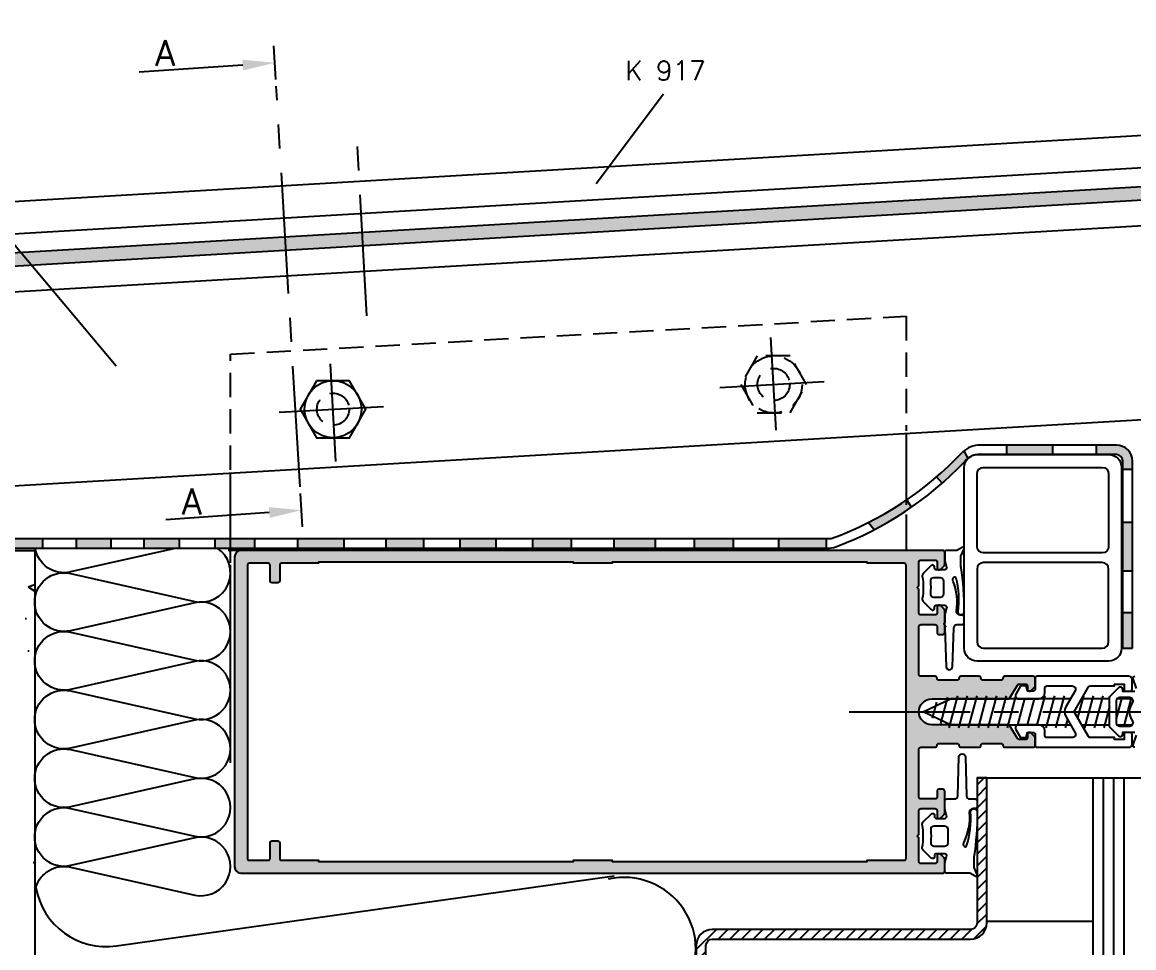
# Model space of a CAD drawing. Extents: x 0 to 4131, y -1600 to 527.
# Drawn here: x 71 to 157, y -1534.1 to -1462.4 of the extents above; entities that cross this region are included whole.
import ezdxf

# ---------------------------------------------------------------- set-up
doc = ezdxf.new("R2010")
doc.units = 0
doc.header["$LTSCALE"] = 7.5
doc.header["$MEASUREMENT"] = 0
doc.linetypes.add('CENTER', pattern=[2, 1.25, -0.25, 0.25, -0.25])
doc.linetypes.add('HIDDEN', pattern=[0.375, 0.25, -0.125])
for name, color, linetype in [('ASSI', 1, 'CENTER'), ('FILL', 8, 'CONTINUOUS'), ('FINE', 7, 'CONTINUOUS'), ('GOMMA', 3, 'CONTINUOUS'), ('GROSSA', 4, 'CONTINUOUS'), ('MURO', 5, 'CONTINUOUS'), ('NASCOSTA', 7, 'HIDDEN'), ('QUOTE', 254, 'CONTINUOUS'), ('TESTO', 2, 'CONTINUOUS'), ('TRATTEGGI', 140, 'CONTINUOUS'), ('VETRO', 6, 'CONTINUOUS')]:
    doc.layers.add(name, color=color, linetype=linetype)
doc.styles.get("Standard").update_dxf_attribs({"font": 'romans.shx'})

msp = doc.modelspace()

# ---------------------------------------------------------------- hatches: boundary and pattern name
at = {"layer": 'FILL'}
h = msp.add_hatch(color=256, dxfattribs=at)
edge = h.paths.add_edge_path()
edge.add_line((11.0138092180851, -1523.585109681155), (11.01380921808532, -1486.725675391361))
edge.add_arc((13.11380921808527, -1486.725675391361), 2.099999999999952, 93.21722638871228, 180.0000000000031, ccw=False)
edge.add_line((12.99595366725526, -1484.628985125933), (182.3596957728212, -1474.689077382771))
edge.add_arc((182.4999999999998, -1477.185137222566), 2.500000000000048, 1.3073986337985843e-12, 93.2172263887112, ccw=False)
edge.add_line((184.9999999999998, -1477.185137222566), (184.9999999999998, -1513.848113185921))
edge.add_arc((184.4999999999999, -1513.848113185921), 0.4999999999999716, -138.61963346287132, 3.183231456205249e-12, ccw=False)
edge.add_line((184.1248311818109, -1514.178640579428), (179.7762487478217, -1509.24273340621))
edge.add_line((179.7762487478217, -1509.24273340621), (179.0259111114436, -1509.903788193224))
edge.add_line((179.0259111114436, -1509.903788193224), (183.3744935454329, -1514.839695366442))
edge.add_arc((184.4999999999999, -1513.848113185921), 1.499999999999939, 221.3803665371274, 360.0000000000006)
edge.add_line((185.9999999999998, -1513.848113185921), (185.9999999999998, -1477.185137222566))
edge.add_arc((182.4999999999998, -1477.185137222566), 3.500000000000028, 6.979045701039888e-13, 93.21722638871061)
edge.add_line((182.3035740819499, -1473.690653446853), (12.93983197638391, -1483.630561190016))
edge.add_arc((13.11380921808518, -1486.725675391361), 3.100000000000088, 93.21722638870884, 179.9999999999979)
edge.add_line((10.0138092180851, -1486.725675391361), (10.0138092180851, -1523.585109681155))
edge.add_arc((11.51380921808502, -1523.585109681155), 1.499999999999929, 179.9999999999995, 318.6196334628723)
edge.add_line((12.639315672652, -1524.576691861677), (16.98789810664135, -1519.640784688459))
edge.add_line((16.98789810664135, -1519.640784688459), (16.23756047026318, -1518.979729901444))
edge.add_line((16.23756047026318, -1518.979729901444), (11.88897803627429, -1523.915637074663))
edge.add_arc((11.51380921808519, -1523.585109681155), 0.5000000000000947, 180.0000000000016, 318.6196334628755, ccw=False)
h = msp.add_hatch(color=256, dxfattribs=at)
h.paths.add_polyline_path([(139.8342576282878, -1499.929229236404), (139.4532269480928, -1499.371553435435, -0.0328328002376862), (136.4814187292104, -1501.12779779337), (136.9338556391537, -1501.679360744527, 0.03170493932400462)])
h.paths.add_polyline_path([(141.7733663959946, -1497.589338356501), (142.1994180132526, -1498.084379146662, 0.02274196363256396), (143.954769886138, -1496.402485723584, -0.04737054692365587), (144.1489621301784, -1496.200554397717, -0.0171773816501152), (144.195835976046, -1496.150344270523), (143.9078552897396, -1495.559315711269, 0.02174351867624377), (143.7762479015494, -1495.672932891229, -0.02635562884307896)])
h.paths.add_polyline_path([(150.7784918757448, -1495.85745105171), (150.7784918757448, -1495.128588414444), (147.2208944876705, -1495.128588414444), (147.2208944876705, -1495.85745105171)])
h.paths.add_polyline_path([(155.6882048544633, -1495.85745105171, -0.4142135623730951), (156.1882048544633, -1496.35745105171), (156.1882048544632, -1497.003952076859), (156.9382048544633, -1497.003952076859), (156.9382048544633, -1496.378588414444, 0.4142135623730957), (155.6882048544633, -1495.128588414444), (154.1619415230639, -1495.128588414444), (154.161941523064, -1495.85745105171)])
h.paths.add_polyline_path([(156.9382048544633, -1501.108355344921), (156.1882048544633, -1501.108355344921), (156.1882048544633, -1504.858779779529), (156.9382048544633, -1504.858779779529)])
h.paths.add_polyline_path([(156.9382048544633, -1508.104287190118), (156.1882048544633, -1508.104287190118), (156.1882048544633, -1510.85745105171), (156.9382048544633, -1510.85745105171)])
h = msp.add_hatch(color=256, dxfattribs=at)
h.paths.add_polyline_path([(88.97618331523478, -1503.119346193522), (88.97618331523478, -1502.372236948664), (87.09061500364675, -1502.372236948664), (87.09061500364675, -1503.119646353079)])
h.paths.add_polyline_path([(85.90282632859356, -1502.372236948664), (85.90282632859356, -1503.119835434599), (87.09061500364675, -1503.119646353079), (87.09061500364675, -1502.372236948664)])
h.paths.add_polyline_path([(83.14739344874323, -1503.120274066021), (83.14739344874323, -1502.372236948664), (80.39944034500996, -1502.372236948664), (80.39944034500996, -1503.120711506754)])
h.paths.add_polyline_path([(77.85984254012527, -1503.121115779856), (77.85984254012527, -1502.372236948664), (75.15394895694311, -1502.372236948664), (75.15394895694311, -1503.121546525225)])
h.paths.add_polyline_path([(72.54833441935278, -1503.121961307389), (72.54833441935278, -1502.372236948664), (69.94274170356135, -1502.372236948664), (69.94274170356135, -1503.122376086078)])
h.paths.add_polyline_path([(67.13142121583746, -1503.122823614129), (67.13142121583746, -1502.372236948664), (64.55594299210958, -1502.372236948664), (64.55594299210958, -1503.123233598958)])
h.paths.add_polyline_path([(61.98461258920388, -1503.123642923503), (61.98461258920388, -1502.372236948664), (59.55044168886109, -1502.372236948664), (59.55044168886109, -1503.124030413924)])
h.paths.add_polyline_path([(54.51062897345667, -1502.372236948664), (54.51062897345667, -1503.12483269085), (57.08197028726197, -1503.124423364567), (57.08197028726197, -1502.372236948664)])
h.paths.add_polyline_path([(52.04217393831811, -1503.125225638888), (52.04217393831811, -1502.372236948664), (49.43655394527774, -1502.372236948664), (49.43655394527774, -1503.12564042192)])
h.paths.add_polyline_path([(44.17325624995498, -1502.372236948664), (44.17325624995498, -1503.126478274938), (46.79666618379115, -1503.126060659964), (46.79666618379115, -1502.372236948664)])
h.paths.add_polyline_path([(38.58818784572519, -1502.372236948664), (38.58818784572525, -1503.127367349943), (41.34413282448798, -1503.126928637), (41.34413282448798, -1502.372236948664)])
h.paths.add_polyline_path([(35.78345685544729, -1503.127813829025), (35.78345685544729, -1502.372236948664), (32.94779333534927, -1502.372236948664), (32.94779333534927, -1503.128265232191)])
h.paths.add_polyline_path([(30.17516526164274, -1502.372236948664), (27.33922184634167, -1502.372236948664), (27.33922184634167, -1503.1291580486), (30.17516526164274, -1503.128706600879)])
h = msp.add_hatch(color=256, dxfattribs=at)
h.paths.add_polyline_path([(133.2494213824445, -1503.112298432157), (133.2494213824445, -1502.372236948664), (129.5496395825789, -1502.372236948664), (129.5496395825789, -1503.112887392449)])
h.paths.add_polyline_path([(123.0268680864183, -1502.372236948664), (123.0268680864183, -1503.113925738388), (126.051836655595, -1503.11344420016), (126.051836655595, -1502.372236948664)])
h.paths.add_polyline_path([(120.0018784427039, -1503.114407279971), (120.0018784427039, -1502.372236948664), (116.8139943805669, -1502.372236948664), (116.8139943805669, -1503.114914752365)])
h.paths.add_polyline_path([(113.48651810536, -1503.115444446143), (113.48651810536, -1502.372236948664), (110.5039610291104, -1502.372236948664), (110.5039610291103, -1503.115919232977)])
h.paths.add_polyline_path([(107.6708240062829, -1503.116370233955), (107.6708240062829, -1502.372236948664), (104.8641473711596, -1502.372236948664), (104.8641473711596, -1503.116817022761)])
h.paths.add_polyline_path([(99.14492077455324, -1502.372236948664), (99.14492077455319, -1503.117727454118), (102.0574960157273, -1503.117263807542), (102.0574960157273, -1502.372236948664)])
h.paths.add_polyline_path([(92.31359089630467, -1502.372236948664), (92.31359089630467, -1503.118814918801), (95.88812805893258, -1503.118245895933), (95.88812805893258, -1502.372236948664)])
h = msp.add_hatch(dxfattribs=at)
h.set_pattern_fill('AR-CONC', color=256, scale=0.1, style=0)
h.set_pattern_definition([(49.99999999999999, (1.478031171768686, -1600), (18.2184668996004, -1.593908553890309), [1.905, -20.955]), (355, (1.478031171768686, -1600), (-3.524282597566699, 19.105664288218), [1.524, -16.764]), (100.451, (2.996231171768664, -1600.132825), (14.69425016659592, 17.51166878202919), [1.619, -17.809]), (46.18420000000001, (1.478031171768686, -1594.92), (27.10790408921299, -4.204232793272715), [2.8575, -31.4325]), (96.63559999999998, (3.737021171768669, -1595.27035), (23.74042344662372, 24.74255558900492), [2.428499999999999, -26.71349999999999]), (351.1840000000001, (1.478031171768686, -1594.92), (23.74046058139339, 24.74251178605977), [2.286, -25.146]), (21, (4.018031171768706, -1596.19), (15.16148798353833, -10.22655185167625), [1.905, -20.955]), (326.0000000000001, (4.018031171768706, -1596.19), (6.180202834764708, 18.41879661223193), [1.524, -16.764]), (71.4514, (5.281481171768683, -1597.04221), (21.34164907701245, 8.192285771605745), [1.619, -17.809]), (37.50000000000001, (1.478031171768686, -1600), (0.3088603250591817, 8.455503887315311), [0, -16.5608, 0, -17.018, 0, -16.8275]), (7.499999999999999, (1.478031171768686, -1600), (6.681966251030575, 10.01805748181195), [0, -9.7028, 0, -16.1798, 0, -6.413500000000001]), (327.5, (-4.186168828231309, -1600), (13.55905951668714, -0.5728743992673458), [0, -6.350000000000001, 0, -19.812, 0, -26.289]), (317.5, (-6.726168828231329, -1600), (14.81291813860181, 2.542649103333302), [0, -8.255, 0, -13.1572, 0, -18.669])])
edge = h.paths.add_edge_path()
edge.add_line((71.92844551228683, -1503.284988090124), (22.42844551228683, -1503.284988090124))
edge.add_arc((22.42844551228682, -1503.784988090125), 0.5000000000000007, 90, 180)
edge.add_line((21.92844551228682, -1503.784988090125), (21.92844551228682, -1505.293823412931))
edge.add_spline(control_points=[(21.92844551228682, -1505.29382341293), (21.93344832876669, -1505.409851103538), (21.9309022440027, -1505.528740809869), (21.92844551228682, -1505.647596639769)], knot_values=[2.406528384557368, 2.406528384557368, 2.406528384557368, 2.406528384557403, 2.760301611395931, 2.760301611395931, 2.760301611395931, 2.760301611396001], degree=3, periodic=0)
edge.add_line((21.93322612039548, -1505.59430827582), (21.92941190224721, -1505.59430827582))
edge.add_spline(control_points=[(21.88929582765757, -1508.134368956255), (21.89847599427673, -1507.306911981241), (21.91127952254333, -1506.478081280744), (21.92844551228682, -1505.647596639769)], knot_values=[2.760301611395931, 2.760301611395931, 2.760301611395931, 2.760301611395931, 5.232231103828956, 5.232231103829026, 5.232231103829026, 5.232231103829026], degree=3, periodic=0)
edge.add_line((21.92844551228682, -1505.647596639769), (21.92844551228682, -1582.620549442655))
edge.add_line((21.92844551228682, -1582.620549442655), (73.10663423872546, -1582.620549442655))
edge.add_arc((74.20277093599071, -1584.613296409486), 2.274325423703999, 89.9999999999975, 118.81357209898101, ccw=False)
edge.add_arc((74.20277093599083, -1580.064645562078), 2.274325423704022, 180.0000000000021, 269.9999999999993, ccw=False)
edge.add_arc((74.20277093599083, -1580.064645562079), 2.274325423703999, 89.99999999999972, 179.9999999999934, ccw=False)
edge.add_arc((74.20277093599083, -1575.515994714671), 2.274325423704022, 180.0000000000021, 270, ccw=False)
edge.add_arc((74.20277093599083, -1575.515994714671), 2.274325423703999, 89.99999999999932, 179.9999999999951, ccw=False)
edge.add_arc((74.20277093599083, -1570.967343867263), 2.274325423704022, 180.0000000000021, 270, ccw=False)
edge.add_arc((74.20277093599083, -1570.967343867263), 2.274325423703999, 89.99999999999932, 179.9999999999951, ccw=False)
edge.add_arc((74.20277093599083, -1566.418693019855), 2.274325423704022, 180.0000000000021, 270, ccw=False)
edge.add_arc((74.20277093599083, -1566.418693019855), 2.274325423703999, 89.99999999999932, 179.9999999999934, ccw=False)
edge.add_arc((74.20277093599083, -1561.870042172447), 2.274325423704022, 180.000000000002, 270, ccw=False)
edge.add_arc((74.20277093599083, -1561.870042172448), 2.274325423703999, 89.99999999999932, 179.9999999999934, ccw=False)
edge.add_arc((74.20277093599083, -1557.32139132504), 2.274325423704022, 179.9999999999998, 270, ccw=False)
edge.add_line((71.92844551228683, -1557.32139132504), (71.92844551228683, -1503.284988090125))
h = msp.add_hatch(color=256, dxfattribs=at)
h.paths.add_polyline_path([(140.5529427572325, -1504.034988090124), (141.6529427572327, -1504.034988090124, -0.4142135623730952), (141.8029427572326, -1504.184988090125), (141.8029427572326, -1504.634988090125, 0.4517883523668842), (141.9718767400546, -1504.783788306168, 0.2320247787636968), (142.0968767400546, -1504.741054107302), (142.3590087744106, -1504.478922072946, 0.1989123673797145), (142.4029427572326, -1504.372856055769), (142.4029427572326, -1503.434988090125, 0.4142135623730812), (142.2529427572326, -1503.284988090124), (87.90294275723255, -1503.284988090124, 0.4142135623730951), (87.40294275723255, -1503.784988090124), (87.40294275723255, -1527.784988090124, 0.4142135623730951), (87.90294275723255, -1528.284988090124), (142.2529427572326, -1528.284988090124, 0.4142135623731505), (142.4029427572326, -1528.134988090125), (142.4029427572326, -1527.197120124481, 0.1989123673797021), (142.3590087744105, -1527.091054107302), (142.0968767400547, -1526.828922072947, 0.2320247787637147), (141.9718767400547, -1526.786187874081, 0.4517883523669615), (141.8029427572326, -1526.934988090125), (141.8029427572326, -1527.384988090125, -0.4142135623731229), (141.6529427572327, -1527.534988090124), (140.5529427572326, -1527.534988090124, -0.4142135623731782), (140.4029427572326, -1527.384988090125), (140.4029427572326, -1525.559200893244), (140.2529427572326, -1525.409988090124), (140.4029427572326, -1525.260775287005), (140.4029427572326, -1523.434988090125, -0.4142135623731364), (140.5529427572326, -1523.284988090124), (141.6529427572327, -1523.284988090124, -0.4142135623731784), (141.8029427572326, -1523.434988090125), (141.8029427572326, -1523.884988090125, 0.4517883523667062), (141.9718767400546, -1524.033788306168, 0.2320247787637037), (142.0968767400546, -1523.991054107302), (142.3590087744106, -1523.728922072946, 0.198912367379619), (142.4029427572326, -1523.622856055769), (142.4029427572326, -1521.934988090125, 0.41421356237322), (142.2529427572326, -1521.784988090124), (141.9529427572327, -1521.784988090124, 0.4142135623730949), (141.8029427572326, -1521.934988090125), (141.8029427572326, -1522.384988090124, -0.4142135623730812), (141.6529427572327, -1522.534988090124), (140.5529427572325, -1522.534988090124, -0.4142135623731505), (140.4029427572326, -1522.384988090125), (140.4029427572326, -1518.684988090124, -0.4142135623730419), (140.5529427572325, -1518.534988090124), (141.6529427572327, -1518.534988090124, 0.4142135623730673), (141.8029427572326, -1518.384988090124, -0.4142135623730951), (141.9529427572326, -1518.234988090124), (143.3512549207456, -1518.234988090124, -0.4142135623730951), (143.5012549207457, -1518.384988090124, 0.4142135623731367), (143.6512549207457, -1518.534988090124), (145.0512549207456, -1518.534988090124, 0.4142135623731227), (145.2012549207456, -1518.384988090124, -0.4142135623730951), (145.3512549207456, -1518.234988090124), (146.7512549207456, -1518.234988090124, -0.4142135623730951), (146.9012549207457, -1518.384988090124, 0.4142135623730949), (147.0512549207456, -1518.534988090124), (149.2529427572326, -1518.534988090124, 0.414213562372984), (149.4029427572326, -1518.384988090125), (149.4029427572326, -1517.79712012448, 0.1989123673795689), (149.3590087744106, -1517.691054107303), (149.0968767400546, -1517.428922072947, 0.2320247787636095), (148.9718767400547, -1517.386187874081, 0.4517883523670538), (148.8029427572326, -1517.534988090124), (148.8029427572326, -1517.784988090124, -0.4142135623730119), (148.6529427572326, -1517.934988090125), (148.1534981071791, -1517.934988090125, -0.2679491924310441), (148.0235942966115, -1517.859988090124), (147.4462440274219, -1516.859988090124, 0.2679491924309973), (147.3163402168543, -1516.784988090124), (141.4029427572327, -1516.784988090124, -1), (141.4029427572327, -1514.784988090124), (147.3163402168541, -1514.784988090124, 0.2679491924310169), (147.4462440274218, -1514.709988090124), (148.0235942966115, -1513.709988090124, -0.2679491924309973), (148.1534981071791, -1513.634988090125), (148.6529427572326, -1513.634988090125, -0.4142135623731506), (148.8029427572326, -1513.784988090124), (148.8029427572326, -1514.034988090124, 0.4517883523669043), (148.9718767400546, -1514.183788306168, 0.2320247787638649), (149.0968767400547, -1514.141054107302), (149.3590087744106, -1513.878922072947, 0.1989123673796784), (149.4029427572326, -1513.772856055769), (149.4029427572327, -1513.184988090125, 0.4142135623730258), (149.2529427572327, -1513.034988090124), (147.0512549207456, -1513.034988090125, 0.4142135623731227), (146.9012549207457, -1513.184988090125, -0.4142135623730256), (146.7512549207456, -1513.334988090125), (145.3512549207456, -1513.334988090125, -0.4142135623730951), (145.2012549207456, -1513.184988090125, 0.4142135623731781), (145.0512549207456, -1513.034988090124), (143.6512549207457, -1513.034988090125, 0.4142135623730951), (143.5012549207456, -1513.184988090125, -0.4142135623730812), (143.3512549207456, -1513.334988090125), (141.9529427572326, -1513.334988090125, -0.4142135623730947), (141.8029427572326, -1513.184988090125, 0.4142135623730533), (141.6529427572327, -1513.034988090125), (140.5529427572326, -1513.034988090124, -0.414213562373164), (140.4029427572326, -1512.884988090125), (140.4029427572326, -1509.184988090124, -0.4142135623731505), (140.5529427572326, -1509.034988090124), (141.6529427572326, -1509.034988090124, -0.4142135623730673), (141.8029427572325, -1509.184988090124), (141.8029427572326, -1509.634988090124, 0.4142135623730397), (141.9529427572325, -1509.784988090124), (142.2529427572326, -1509.784988090124, 0.4142135623730951), (142.4029427572326, -1509.634988090125), (142.4029427572326, -1507.94712012448, 0.198912367379655), (142.3590087744106, -1507.841054107302), (142.0968767400547, -1507.578922072946, 0.2320247787636621), (141.9718767400547, -1507.536187874081, 0.4517883523669932), (141.8029427572326, -1507.684988090125), (141.8029427572326, -1508.134988090124, -0.414213562373095), (141.6529427572327, -1508.284988090124), (140.5529427572326, -1508.284988090124, -0.4142135623731226), (140.4029427572326, -1508.134988090125), (140.4029427572326, -1506.309200893244), (140.2529427572326, -1506.159988090124), (140.4029427572326, -1506.010775287005), (140.4029427572326, -1504.184988090125, -0.4142135623730673)])
h.paths.add_polyline_path([(139.4029427572326, -1504.434988090125), (139.4029427572326, -1527.134988090125, -0.414213562373095), (139.2529427572326, -1527.284988090124), (136.4029427572326, -1527.284988090124), (136.4029427572326, -1527.384988090125), (116.6529427572326, -1527.384988090124), (116.6529427572326, -1527.284988090124), (113.6529427572326, -1527.284988090124), (113.6529427572326, -1527.384988090124), (93.90294275723255, -1527.384988090124), (93.90294275723255, -1527.284988090124), (91.05294275723253, -1527.284988090124, -0.4142135623730951), (90.90294275723255, -1527.134988090124), (90.90294275723255, -1525.934988090125, 0.4142135623731504), (90.75294275723246, -1525.784988090124), (90.30294275723253, -1525.784988090124, 0.4142135623731504), (90.15294275723244, -1525.934988090125), (90.15294275723244, -1527.134988090124, -0.4142135623730396), (90.00294275723246, -1527.284988090124), (88.55294275723253, -1527.284988090124, -0.4142135623730813), (88.40294275723255, -1527.134988090124), (88.40294275723255, -1504.434988090125, -0.4142135623731364), (88.55294275723253, -1504.284988090124), (90.00294275723257, -1504.284988090124, -0.414213562373081), (90.15294275723255, -1504.434988090125), (90.15294275723255, -1505.634988090125, 0.4142135623731505), (90.30294275723253, -1505.784988090124), (90.75294275723257, -1505.784988090124, 0.4142135623731505), (90.90294275723255, -1505.634988090125), (90.90294275723255, -1504.434988090125, -0.4142135623730951), (91.05294275723253, -1504.284988090124), (93.90294275723255, -1504.284988090124), (93.90294275723255, -1504.184988090125), (113.6529427572326, -1504.184988090125), (113.6529427572326, -1504.284988090124), (116.6529427572326, -1504.284988090124), (116.6529427572326, -1504.184988090125), (136.4029427572326, -1504.184988090125), (136.4029427572326, -1504.284988090124), (139.2529427572326, -1504.284988090124, -0.4142135623730951)], flags=16)
at = {"layer": 'TRATTEGGI'}
h = msp.add_hatch(dxfattribs=at)
h.set_pattern_fill('ANSI31', color=256, scale=0.2, style=0)
h.set_pattern_definition([(45, (-5.586118699021376, -1745.560339394781), (-0.4490128060534576, 0.4490128060534577), [])])
edge = h.paths.add_edge_path()
edge.add_line((123.2368747213682, -1582.620549442655), (123.9018322772855, -1582.620549442655))
edge.add_line((123.9018322772855, -1582.620549442655), (123.9018322772855, -1533.890616912456))
edge.add_arc((124.4018322772855, -1533.890616912456), 0.5, 90, 180, ccw=False)
edge.add_line((124.4018322772855, -1533.390616912456), (144.4018322772855, -1533.390616912456))
edge.add_arc((144.4018322772855, -1532.140616912456), 1.25, 270, 360)
edge.add_line((145.6518322772855, -1532.140616912456), (145.6518322772855, -1520.890616912456))
edge.add_line((145.6518322772855, -1520.890616912456), (144.9018322772855, -1520.890616912456))
edge.add_line((144.9018322772855, -1520.890616912456), (144.9018322772855, -1532.140616912456))
edge.add_arc((144.4018322772855, -1532.140616912456), 0.5, -90, 0, ccw=False)
edge.add_line((144.4018322772855, -1532.640616912456), (124.4018322772855, -1532.640616912456))
edge.add_arc((124.4018322772855, -1533.890616912456), 1.25, 90, 180)
edge.add_line((123.1518322772855, -1533.890616912456), (123.1518322772855, -1582.620549442655))

# ---------------------------------------------------------------- linework, layer by layer
at = {"layer": 'ASSI'}
for p, q in [((92.48153206382477, -1498.367315680764), (90.63556145857348, -1467.319796179564)), ((97.65607075128179, -1485.105933239554), (96.87788604520193, -1471.261763096929)), ((129.3485955903646, -1493.971283200123), (128.9458676471359, -1486.806616349583)), ((95.25770059320081, -1496.388366897236), (94.83267971679248, -1488.827101196185)), ((124.9814774524889, -1490.66489073468), (133.0541656427033, -1490.211122655997)), ((90.86251961488921, -1492.582726972105), (98.93520780510363, -1492.128958893423)), ((134.9896888992421, -1515.784988090124), (168.5947204994204, -1515.784988090124))]:
    msp.add_line(p, q, dxfattribs=at)
at = {"layer": 'FINE', "color": 4}
for p, q in [((12.76103450665783, -1479.634297238263), (182.0790873184642, -1469.696957703181)), ((12.90133873383643, -1482.130357078058), (182.2193915456428, -1472.193017542976))]:
    msp.add_line(p, q, dxfattribs=at)
at = {"layer": 'FINE'}
for p, q in [((139.4029427572326, -1494.235430187761), (139.4029427572326, -1499.744407998202)), ((144.195835976046, -1496.150344270523), (143.9078552897396, -1495.559315711269)), ((147.2208944876705, -1495.85745105171), (147.2208944876705, -1495.128588414444)), ((150.7784918757448, -1495.85745105171), (150.7784918757448, -1495.128588414444)), ((154.1619415230639, -1495.85745105171), (154.1619415230639, -1495.128588414444)), ((142.1994180132526, -1498.084379146662), (141.7733663959946, -1497.589338356501)), ((156.1882048544633, -1497.003952076859), (156.9382048544633, -1497.003952076859)), ((87.09061500364675, -1504.258770905855), (87.09061500364675, -1497.802639553425)), ((139.8342576282878, -1499.929229236404), (139.4532269480928, -1499.371553435435)), ((139.4029427572326, -1500.501308014812), (139.4029427572326, -1503.284354346878)), ((156.1882048544633, -1501.108355344921), (156.9382048544633, -1501.108355344921)), ((136.9338556391537, -1501.679360744527), (136.4814187292104, -1501.12779779337)), ((72.54833441935278, -1503.121961307389), (72.54833441935278, -1502.372236948664)), ((75.15394895694311, -1503.121546525225), (75.15394895694311, -1502.372236948664)), ((77.85984254012527, -1503.121115779856), (77.85984254012527, -1502.372236948664)), ((80.39944034500996, -1503.120711506754), (80.39944034500996, -1502.372236948664)), ((83.14739344874323, -1503.120274066021), (83.14739344874323, -1502.372236948664)), ((85.90282632859356, -1503.119835434599), (85.90282632859356, -1502.372236948664)), ((88.9761833152348, -1503.119346193522), (88.9761833152348, -1502.372236948664)), ((92.31359089630467, -1503.118814918801), (92.31359089630467, -1502.372236948664)), ((95.88812805893258, -1503.118245895933), (95.88812805893258, -1502.372236948664)), ((99.14492077455321, -1503.117727454118), (99.14492077455321, -1502.372236948664)), ((102.0574960157273, -1503.117263807542), (102.0574960157273, -1502.372236948664)), ((104.8641473711596, -1503.116817022761), (104.8641473711596, -1502.372236948664)), ((107.6708240062829, -1503.116370233955), (107.6708240062829, -1502.372236948664)), ((110.5039610291103, -1503.115919232977), (110.5039610291104, -1502.372236948664)), ((113.48651810536, -1503.115444446143), (113.48651810536, -1502.372236948664)), ((116.8139943805669, -1503.114914752365), (116.8139943805669, -1502.372236948664)), ((120.0018784427039, -1503.114407279971), (120.0018784427039, -1502.372236948664)), ((123.0268680864183, -1503.113925738388), (123.0268680864183, -1502.372236948664)), ((126.051836655595, -1503.11344420016), (126.051836655595, -1502.372236948664)), ((129.5496395825789, -1503.112887392449), (129.5496395825789, -1502.372236948664)), ((133.2494213824445, -1503.112298432157), (133.2494213824445, -1502.372236948664)), ((115.3997652553199, -1503.284988090124), (86.90183227728545, -1503.284988090124)), ((156.1882048544633, -1504.858779779529), (156.9382048544633, -1504.858779779529)), ((156.1882048544633, -1508.104287190118), (156.9382048544633, -1508.104287190118)), ((142.6147214509271, -1514.653350912199), (142.0664303110141, -1516.699601303694)), ((143.396436673516, -1514.534988090124), (142.7265636924382, -1517.034988090124)), ((144.146436673516, -1514.534988090124), (143.4765636924382, -1517.034988090124)), ((144.896436673516, -1514.534988090124), (144.2265636924382, -1517.034988090124)), ((145.646436673516, -1514.534988090124), (144.9765636924382, -1517.034988090124)), ((146.396436673516, -1514.534988090124), (145.7265636924382, -1517.034988090124)), ((147.146436673516, -1514.534988090124), (146.4765636924382, -1517.034988090124)), ((147.881191192943, -1514.591884998208), (147.2265636924382, -1517.034988090124)), ((148.5794493754082, -1514.784988090124), (148.0395527018399, -1516.799909906719)), ((149.3294493754082, -1514.784988090124), (148.793550990546, -1516.784988090124)), ((150.146436673516, -1514.534988090124), (149.543550990546, -1516.784988090124)), ((150.896436673516, -1514.534988090124), (150.2265636924382, -1517.034988090124)), ((151.646436673516, -1514.534988090124), (150.9765636924382, -1517.034988090124)), ((153.146436673516, -1514.534988090124), (152.6878583733593, -1516.246425605557)), ((153.896436673516, -1514.534988090124), (153.2265636924382, -1517.034988090124)), ((154.6464366735161, -1514.534988090124), (153.9765636924383, -1517.034988090124)), ((156.1062442946515, -1514.684988090125), (155.6697102172782, -1516.314155446117)), ((156.8488572225987, -1514.712557018345), (156.2667560713032, -1516.884988090125)), ((141.7604767844931, -1515.042397303749), (141.4298335561853, -1516.276374630972)), ((155.1697102172782, -1515.381142744224), (154.7265636924384, -1517.034988090124)), ((151.9010797941019, -1516.383685131976), (151.7265636924382, -1517.034988090124)), ((144.9018322772855, -1520.890616912456), (153.9018322772855, -1520.890616912456)), ((145.6518322772855, -1532.010660031209), (153.9018322772855, -1532.010660031208))]:
    msp.add_line(p, q, dxfattribs=at)
msp.add_lwpolyline([(93.75561500364671, -1490.14007237576), (92.48061500364662, -1492.34843715541), (93.75561500364671, -1494.55680193506), (96.30561500364666, -1494.55680193506), (97.58061500364676, -1492.34843715541), (96.30561500364666, -1490.14007237576)], close=True, dxfattribs=at)
for points in [[(152.1327721650154, -1514.784988090124), (142.8888747746085, -1514.784988090124), (140.7693812422395, -1515.784988090124), (142.8888747746085, -1516.784988090124), (152.1327721650152, -1516.784988090124)], [(155.1697102172782, -1514.784988090124), (153.1053804670969, -1514.784988090124)], [(156.9347326489646, -1514.784988090124), (155.7197102172784, -1514.784988090124)], [(153.1053804670966, -1516.784988090124), (155.1697102172782, -1516.784988090124)], [(155.7197102172781, -1516.784988090124), (156.9347326501689, -1516.784988090124)]]:
    msp.add_lwpolyline(points, dxfattribs=at)
msp.add_lwpolyline([(123.2368747213682, -1582.620549442655), (123.9018322772855, -1582.620549442655), (123.9018322772855, -1533.890616912456, -0.414213562373095), (124.4018322772855, -1533.390616912456), (144.4018322772855, -1533.390616912456, 0.414213562373095), (145.6518322772855, -1532.140616912456), (145.6518322772855, -1520.890616912456), (144.9018322772855, -1520.890616912456), (144.9018322772855, -1532.140616912456, -0.414213562373095), (144.4018322772855, -1532.640616912456), (124.4018322772855, -1532.640616912456, 0.414213562373095), (123.1518322772855, -1533.890616912456), (123.1518322772855, -1582.620549442655)], format="xyb", dxfattribs=at)
msp.add_circle((95.03061500364657, -1492.34843715541), 2.208364779650301, dxfattribs=at)
at = {"layer": 'GOMMA'}
for p, q in [((155.6882048544633, -1495.128588414444), (145.1477678604757, -1495.128588414444)), ((155.6882048544633, -1495.85745105171), (145.3270220109131, -1495.85745105171)), ((156.1882048544633, -1510.85745105171), (156.1882048544633, -1496.35745105171)), ((156.9382048544633, -1510.85745105171), (156.9382048544633, -1496.378588414444)), ((22.08403136450743, -1503.129994611049), (133.3070262069176, -1503.112289262169)), ((87.09061500364675, -1519.730835393186), (87.09061500364652, -1504.407082651813)), ((156.1882048544633, -1510.85745105171), (156.9382048544633, -1510.85745105171))]:
    msp.add_line(p, q, dxfattribs=at)
for points in [[(144.9029427572326, -1511.85745105171, -0.414213562373095), (143.9029427572326, -1510.85745105171), (143.9029427572326, -1496.85745105171, -0.4142135623730951), (144.9029427572326, -1495.85745105171), (155.0906150036467, -1495.85745105171, -0.414213562373095), (156.0906150036467, -1496.85745105171), (156.0906150036467, -1510.85745105171, -0.414213562373095), (155.0906150036467, -1511.85745105171)], [(155.0906150036467, -1497.35745105171), (155.0906150036467, -1502.98245105171, -0.4142135623730955), (154.5906150036467, -1503.48245105171), (145.4029427572326, -1503.48245105171, -0.4142135623730948), (144.9029427572326, -1502.98245105171), (144.9029427572326, -1497.35745105171, -0.4142135623730953), (145.4029427572326, -1496.85745105171), (154.5906150036467, -1496.85745105171, -0.414213562373095)], [(141.3461408842554, -1507.866635786386, 0.6370702608069253), (141.6016361061471, -1507.773643130621), (141.6145293642764, -1507.62627251585, -0.3888787318529617), (141.7141488340856, -1507.534988090125), (142.4029427572327, -1507.534988090124, -0.4931454260313065), (142.5478316311759, -1507.72381094689), (142.4029427572327, -1508.264543585898), (142.4029427572327, -1508.884988090124, 0.5598156649750103), (142.3567253531682, -1509.034988090124), (142.3567253531682, -1509.034988090124, -0.5683407071305281), (142.4103899686879, -1509.277308488015), (142.5030607376485, -1512.292667692233, 0.9697392325154702), (143.0028247768168, -1512.292667692233), (143.0954955457774, -1509.277308488015, -0.4052432957209562), (143.3453775653615, -1509.034988090124), (143.7529427572326, -1509.034988090124, 0.4142135623730672), (143.9029427572327, -1508.884988090124), (143.9029427572327, -1508.434988090124, 0.4142135623730916), (143.7529427572327, -1508.284988090124), (143.6029427572326, -1508.284988090124, -0.414213562373095), (143.3029427572326, -1507.984988090124, 0.1301760333394867), (143.0536011257557, -1505.682159047041, -0.3865361286483825), (143.1082731146828, -1505.350342062901, -0.522670335346423), (143.2654631724884, -1505.397837685333, -0.09839313990995381), (143.4055648563271, -1508.031147026511, 1.011468768470314), (143.9053564532224, -1508.01788608635, 0.04380891343036498), (143.6529427572327, -1504.538745910507), (143.6529427572326, -1503.731398251638), (143.8946657757639, -1503.174823851338, 0.7195149494985378), (143.7537508801308, -1503.047923980256), (143.3341739718384, -1503.284988090124), (142.5529427572325, -1503.284988090124, 0.414213562373095), (142.4029427572326, -1503.434988090125), (142.4029427572326, -1504.035684719713, 0.06554346281524528), (142.4080538832893, -1504.074507576478), (142.5478316311761, -1504.596165233359, -0.4931454260313073), (142.4029427572327, -1504.784988090124), (141.7141488340856, -1504.784988090124, -0.3888787318529617), (141.6145293642764, -1504.693703664399), (141.6016361061471, -1504.546333049628, 0.6370702608074451), (141.3461408842554, -1504.453340393862), (140.7308837911335, -1505.068597486984, 0.2448502030393978), (140.6614834517065, -1505.288927225512, -0.08777722502794418), (140.6614834517065, -1507.031048954737, 0.2448502030393947), (140.7308837911335, -1507.251378693265)], [(155.0906150036467, -1510.35745105171), (155.0906150036467, -1504.73245105171, 0.4142135623730955), (154.5906150036467, -1504.23245105171), (145.4029427572326, -1504.23245105171, 0.4142135623730948), (144.9029427572326, -1504.73245105171), (144.9029427572326, -1510.35745105171, 0.4142135623730953), (145.4029427572326, -1510.85745105171), (154.5906150036467, -1510.85745105171, 0.414213562373095)], [(142.0411875512752, -1505.384988090125, -0.4142135623730276), (142.2911875512752, -1505.634988090125), (142.2911875512752, -1506.684988090125, -0.4142135623730981), (142.0411875512752, -1506.934988090125), (141.5641409013144, -1506.934988090124, -0.4410091218320271), (141.3151665090666, -1506.66236615376, 0.04533686841581869), (141.3151665090666, -1505.657610026489, -0.4410091218321683), (141.5641409013144, -1505.384988090124)], [(148.2689681610171, -1513.784988090124), (147.9081242427736, -1514.409988090124, 0.5773502691896192), (148.1246305937196, -1514.784988090124), (149.6529427572326, -1514.784988090124, 0.4142135623730951), (150.1529427572326, -1514.284988090124), (150.1529427572326, -1513.934988090125, -0.4142135623730951), (150.3029427572326, -1513.784988090124), (152.2771097323128, -1513.784988090124, -0.5773502691896287), (152.4936160832589, -1514.159988090124), (151.7719282467719, -1515.409988090124, 0.2679491924311185), (151.7719282467719, -1516.159988090124), (152.4936160832589, -1517.409988090124, -0.5773502691896192), (152.2771097323128, -1517.784988090124), (150.3029427572326, -1517.784988090124, -0.4142135623730951), (150.1529427572326, -1517.634988090125), (150.1529427572326, -1517.284988090124, 0.4142135623730783), (149.6529427572326, -1516.784988090124), (148.1246305937196, -1516.784988090124, 0.5773502691896287), (147.9081242427736, -1517.159988090124), (148.2689681610171, -1517.784988090124), (148.6957630802602, -1517.784988090124), (148.8029427572325, -1517.384988090125), (149.2529427572326, -1517.384988090125, -0.4142135623730951), (149.4029427572326, -1517.534988090124), (149.4029427572326, -1518.384988090125, 0.4142135623730951), (149.5529427572325, -1518.534988090124), (156.6529427572326, -1518.534988090124, 0.4142135623730951), (156.9029427572326, -1518.284988090124), (156.9029427572326, -1517.534988090124, 0.4142135623730951), (156.7529427572326, -1517.384988090125), (156.3029427572325, -1517.384988090125), (156.3029427572325, -1517.934988090125), (155.5529427572325, -1517.934988090125), (155.5529427572325, -1517.784988090124), (153.6627503783679, -1517.784988090124, -0.2679491924311301), (153.5328465678002, -1517.709988090124), (152.4214472996102, -1515.784988090124), (153.5328465678003, -1513.859988090124, -0.26794919243113), (153.6627503783679, -1513.784988090124), (155.5529427572325, -1513.784988090124), (155.5529427572325, -1513.634988090125), (156.3029427572325, -1513.634988090124), (156.3029427572325, -1514.184988090125), (156.7529427572326, -1514.184988090125, 0.4142135623730951), (156.9029427572326, -1514.034988090124), (156.9029427572326, -1513.284988090124, 0.4142135623730951), (156.6529427572326, -1513.034988090124), (149.5529427572325, -1513.034988090124, 0.4142135623730951), (149.4029427572326, -1513.184988090125), (149.4029427572326, -1514.034988090124, -0.4142135623730951), (149.2529427572326, -1514.184988090125), (148.8029427572325, -1514.184988090125), (148.6957630802602, -1513.784988090124)], [(156.7347326489647, -1514.684988090125), (155.9197102172782, -1514.684988090125, 0.414213562373095), (155.6697102172782, -1514.934988090125), (155.6697102172782, -1516.634988090125, 0.414213562373095), (155.9197102172782, -1516.884988090125), (156.7347326501687, -1516.884988090125, 0.5486187865863038), (156.961309596941, -1516.529333524717), (156.8112857517456, -1516.207606350204, -0.2216946626474931), (156.8112857518578, -1515.362369826707), (156.961309595711, -1515.040642655587, 0.5486187866661448)], [(141.3461408842552, -1523.703340393863, -0.6370702608069253), (141.6016361061469, -1523.796333049628), (141.6145293642763, -1523.943703664399, 0.3888787318529617), (141.7141488340855, -1524.034988090124), (142.4029427572326, -1524.034988090125, 0.4931454260313065), (142.5478316311758, -1523.846165233359), (142.4029427572326, -1523.305432594351), (142.4029427572326, -1522.684988090125, -0.4142135623730882), (142.5529427572325, -1522.534988090125), (143.1605079491036, -1522.534988090125, 0.4052432957209554), (143.4103899686878, -1522.292667692234), (143.5030607376484, -1519.277308488016, -0.9697392325154702), (144.0028247768167, -1519.277308488016), (144.0954955457773, -1522.292667692234, 0.4052432957209562), (144.3453775653614, -1522.534988090125), (144.7529427572325, -1522.534988090125, -0.4142135623730672), (144.9029427572326, -1522.684988090125), (144.9029427572326, -1523.134988090125, -0.4142135623730916), (144.7529427572326, -1523.284988090125), (144.6029427572325, -1523.284988090125, 0.414213562373095), (144.3029427572325, -1523.584988090125, -0.1286776343090358), (143.8695263816491, -1525.887817133208, 0.3865361286483825), (143.9241983705762, -1526.219634117348, 0.522670335346423), (144.0813884283818, -1526.172138494916, 0.0977940455191428), (144.405564856327, -1523.538829153738, -1.011468768470314), (144.9053564532223, -1523.552090093899, -0.04380891343036498), (144.6529427572326, -1527.031230269742), (144.6529427572324, -1527.838577928611), (144.8946657757638, -1528.395152328911, -0.7195149494985378), (144.7537508801307, -1528.522052199993), (144.3341739718383, -1528.284988090125), (142.5529427572324, -1528.284988090125, -0.414213562373095), (142.4029427572324, -1528.134988090125), (142.4029427572324, -1527.534291460536, -0.06554346281524528), (142.4080538832891, -1527.495468603771), (142.5478316311759, -1526.97381094689, 0.4931454260313073), (142.4029427572326, -1526.784988090125), (141.7141488340855, -1526.784988090125, 0.3888787318529617), (141.6145293642763, -1526.87627251585), (141.6016361061469, -1527.023643130621, -0.6370702608074451), (141.3461408842552, -1527.116635786387), (140.7308837911334, -1526.501378693265, -0.2448502030393978), (140.6614834517064, -1526.281048954738, 0.08777722502794418), (140.6614834517064, -1524.538927225512, -0.2448502030393947), (140.7308837911334, -1524.318597486985)], [(142.4029427572326, -1526.184988090125, 0.4142135623730276), (142.6529427572326, -1525.934988090125), (142.6529427572326, -1524.884988090125, 0.4142135623730981), (142.4029427572326, -1524.634988090125), (141.5641409013143, -1524.634988090125, 0.4410091218320271), (141.3151665090665, -1524.907610026489, -0.04533686841581869), (141.3151665090665, -1525.912366153761, 0.4410091218321683), (141.5641409013143, -1526.184988090125)]]:
    msp.add_lwpolyline(points, format="xyb", close=True, dxfattribs=at)
msp.add_lwpolyline([(21.73103083403856, -1502.479617316328), (21.95967689906166, -1502.372236948664), (133.6068372536851, -1502.372236948664)], dxfattribs=at)
for points in [[(157.2507854777796, -1513.983685068626), (156.9787563241604, -1513.236291111623, -0.5205670505517374), (157.1197102172782, -1513.034988090125)], [(157.1098315846617, -1517.384988090125), (156.1697102172781, -1517.384988090125), (156.1510687136553, -1517.598061451536, -0.637070260807526), (155.8955734917636, -1517.691054107302), (155.2136442001002, -1517.009124815638, -0.1989123673796507), (155.1697102172782, -1516.90305879846), (155.1697102172782, -1514.666917381788, -0.1989123673796683), (155.2136442001003, -1514.56085136461), (155.8955734917636, -1513.878922072947, -0.63707026080756), (156.1510687136553, -1513.971914728712), (156.1697102172782, -1514.184988090125), (157.1098315846617, -1514.184988090125, 0.5205670505517366)], [(157.1197102172782, -1518.534988090124, -0.5205670505517374), (156.9787563241604, -1518.333685068625), (157.2507854777796, -1517.586291111623, 0.5205670505517366)]]:
    msp.add_lwpolyline(points, format="xyb", dxfattribs=at)
for centre, radius, start, end in [((124.6091023509705, -1477.645720045477), 26.31273211856034, 289.9959460241754, 316.7554515696807), ((145.1477678604757, -1497.128588414444), 2, 90, 133.2954045727653), ((145.1151754449964, -1497.324077827569), 1.481847855604031, 81.78077253287064, 141.5434575134234), ((155.6882048544633, -1496.378588414444), 1.25, 0, 90), ((155.6882048544633, -1496.35745105171), 0.5, 0, 90), ((124.5977798922389, -1477.95701505856), 26.7381459656079, 290.4911303029701, 316.3812881828942), ((133.3067078312314, -1501.11228928751), 2, 270.0091207916001, 288.9986255254323)]:
    msp.add_arc(centre, radius, start, end, dxfattribs=at)
at = {"layer": 'GROSSA', "color": 4}
for p, q in [((90.60588571539807, -1466.82067760621), (90.45094684343422, -1464.214748977062)), ((92.6661466789638, -1501.472362883266), (92.51120780699995, -1498.866434254118))]:
    msp.add_line(p, q, dxfattribs=at)
at = {"layer": 'GROSSA'}
for p, q in [((13.15388634275774, -1486.623264789688), (180.2988348533357, -1476.808076059928)), ((13.98783106713176, -1501.600133708695), (181.1643129861704, -1491.78309325468))]:
    msp.add_line(p, q, dxfattribs=at)
for points in [[(11.0138092180851, -1523.585109681155), (11.01380921808532, -1486.725675391361, -0.3978612673112145), (12.99595366725526, -1484.628985125933), (182.3596957728212, -1474.689077382771, -0.4307571479156901), (184.9999999999998, -1477.185137222566), (184.9999999999998, -1513.848113185921, -0.6912691281709786), (184.1248311818109, -1514.178640579428), (179.7762487478217, -1509.24273340621), (179.0259111114436, -1509.903788193224), (183.3744935454329, -1514.839695366442, 0.6912691281709745), (185.9999999999998, -1513.848113185921), (185.9999999999998, -1477.185137222566, 0.4307571479156895), (182.3035740819499, -1473.690653446853), (12.93983197638391, -1483.630561190016, 0.3978612673112076), (10.0138092180851, -1486.725675391361), (10.0138092180851, -1523.585109681155, 0.6912691281709745), (12.639315672652, -1524.576691861677), (16.98789810664135, -1519.640784688459), (16.23756047026318, -1518.979729901444), (11.88897803627429, -1523.915637074663, -0.6912691281709789)], [(142.4029427572326, -1504.372856055769), (142.4029427572326, -1503.434988090125, 0.4142135623731228), (142.2529427572326, -1503.284988090124), (87.90294275723255, -1503.284988090124, 0.414213562373095), (87.40294275723255, -1503.784988090124), (87.40294275723255, -1527.784988090124, 0.414213562373095), (87.90294275723255, -1528.284988090124), (142.2529427572326, -1528.284988090124, 0.4142135623731228), (142.4029427572326, -1528.134988090125), (142.4029427572326, -1527.197120124481, 0.1989123673796375), (142.3590087744106, -1527.091054107302), (142.0968767400547, -1526.828922072947, 0.1989123673796712), (141.9908107228767, -1526.784988090124), (141.9529427572326, -1526.784988090124, 0.4142135623730673), (141.8029427572326, -1526.934988090125), (141.8029427572326, -1527.384988090125, -0.4142135623731504), (141.6529427572327, -1527.534988090124), (140.5529427572326, -1527.534988090124, -0.4142135623731504), (140.4029427572326, -1527.384988090125), (140.4029427572326, -1525.559200893244), (140.2529427572326, -1525.409988090124), (140.4029427572326, -1525.260775287005), (140.4029427572326, -1523.434988090125, -0.4142135623731504), (140.5529427572326, -1523.284988090124), (141.6529427572327, -1523.284988090124, -0.4142135623730673), (141.8029427572326, -1523.434988090125), (141.8029427572326, -1523.884988090125, 0.4142135623731228), (141.9529427572326, -1524.034988090124), (141.9908107228767, -1524.034988090124, 0.1989123673796406), (142.0968767400546, -1523.991054107302), (142.3590087744106, -1523.728922072946, 0.1989123673796436), (142.4029427572326, -1523.622856055769), (142.4029427572326, -1521.934988090125, 0.4142135623731784), (142.2529427572326, -1521.784988090124), (141.9529427572327, -1521.784988090124, 0.4142135623730672), (141.8029427572326, -1521.934988090125), (141.8029427572326, -1522.384988090125, -0.4142135623730118), (141.6529427572327, -1522.534988090124), (140.5529427572325, -1522.534988090124, -0.4142135623731226), (140.4029427572326, -1522.384988090125), (140.4029427572326, -1518.684988090124, -0.4142135623731114), (140.5529427572325, -1518.534988090124), (141.6529427572327, -1518.534988090124, 0.4142135623730673), (141.8029427572326, -1518.384988090124), (141.8029427572326, -1518.384988090124, -0.414213562373095), (141.9529427572326, -1518.234988090124), (143.3512549207456, -1518.234988090124, -0.414213562373095), (143.5012549207457, -1518.384988090124, 0.4142135623730674), (143.6512549207457, -1518.534988090124), (145.0512549207456, -1518.534988090124, 0.4142135623731227), (145.2012549207456, -1518.384988090124), (145.2012549207456, -1518.384988090124, -0.414213562373095), (145.3512549207456, -1518.234988090124), (146.7512549207456, -1518.234988090124, -0.414213562373095), (146.9012549207457, -1518.384988090124, 0.4142135623731226), (147.0512549207456, -1518.534988090124), (149.2529427572326, -1518.534988090124, 0.4142135623731227), (149.4029427572326, -1518.384988090124), (149.4029427572326, -1517.79712012448, 0.1989123673796436), (149.3590087744106, -1517.691054107303), (149.0968767400546, -1517.428922072947, 0.1989123673796406), (148.9908107228767, -1517.384988090125), (148.9529427572326, -1517.384988090125, 0.4142135623731227), (148.8029427572326, -1517.534988090124), (148.8029427572326, -1517.784988090124, -0.4142135623730396), (148.6529427572326, -1517.934988090125), (148.1534981071791, -1517.934988090125, -0.2679491924310988), (148.0235942966115, -1517.859988090124), (147.4462440274219, -1516.859988090124, 0.2679491924310988), (147.3163402168541, -1516.784988090124), (141.4029427572327, -1516.784988090124, -0.9999999999999999), (141.4029427572327, -1514.784988090124), (147.3163402168541, -1514.784988090124, 0.2679491924311116), (147.4462440274219, -1514.709988090124), (148.0235942966115, -1513.709988090124, -0.2679491924310988), (148.1534981071792, -1513.634988090125), (148.6529427572326, -1513.634988090125, -0.4142135623731228), (148.8029427572326, -1513.784988090124), (148.8029427572326, -1514.034988090124, 0.4142135623730672), (148.9529427572326, -1514.184988090125), (148.9908107228767, -1514.184988090125, 0.1989123673796406), (149.0968767400546, -1514.141054107303), (149.3590087744106, -1513.878922072947, 0.1989123673796292), (149.4029427572326, -1513.772856055769), (149.4029427572327, -1513.184988090125, 0.4142135623731505), (149.2529427572326, -1513.034988090125), (147.0512549207456, -1513.034988090125, 0.4142135623731226), (146.9012549207457, -1513.184988090125, -0.4142135623730673), (146.7512549207456, -1513.334988090125), (145.3512549207456, -1513.334988090125, -0.414213562373095), (145.2012549207456, -1513.184988090125), (145.2012549207456, -1513.184988090125, 0.4142135623731227), (145.0512549207456, -1513.034988090125), (143.6512549207457, -1513.034988090125, 0.414213562373095), (143.5012549207456, -1513.184988090125, -0.4142135623730673), (143.3512549207456, -1513.334988090125), (141.9529427572326, -1513.334988090125, -0.4142135623730948), (141.8029427572326, -1513.184988090125), (141.8029427572326, -1513.184988090125, 0.4142135623731227), (141.6529427572327, -1513.034988090125), (140.5529427572326, -1513.034988090124, -0.4142135623730807), (140.4029427572326, -1512.884988090125), (140.4029427572326, -1509.184988090124, -0.4142135623731227), (140.5529427572325, -1509.034988090124), (141.6529427572326, -1509.034988090124, -0.4142135623731228), (141.8029427572325, -1509.184988090124), (141.8029427572326, -1509.634988090125, 0.414213562373095), (141.9529427572326, -1509.784988090124), (142.2529427572326, -1509.784988090124, 0.4142135623731228), (142.4029427572326, -1509.634988090125), (142.4029427572326, -1507.94712012448, 0.1989123673796898), (142.3590087744106, -1507.841054107302), (142.0968767400547, -1507.578922072946, 0.1989123673796406), (141.9908107228767, -1507.534988090124), (141.9529427572326, -1507.534988090124, 0.4142135623731505), (141.8029427572326, -1507.684988090125), (141.8029427572326, -1508.134988090124, -0.4142135623730673), (141.6529427572327, -1508.284988090124), (140.5529427572326, -1508.284988090124, -0.4142135623731504), (140.4029427572326, -1508.134988090125), (140.4029427572326, -1506.309200893244), (140.2529427572326, -1506.159988090124), (140.4029427572326, -1506.010775287005), (140.4029427572326, -1504.184988090125, -0.4142135623731505), (140.5529427572326, -1504.034988090124), (141.6529427572327, -1504.034988090124, -0.4142135623731228), (141.8029427572326, -1504.184988090125), (141.8029427572326, -1504.634988090125, 0.4142135623731504), (141.9529427572326, -1504.784988090124), (141.9908107228767, -1504.784988090124, 0.1989123673796712), (142.0968767400547, -1504.741054107302), (142.3590087744106, -1504.478922072946, 0.1989123673796406)], [(88.55294275723253, -1527.284988090124), (90.00294275723246, -1527.284988090124, 0.4142135623730396), (90.15294275723244, -1527.134988090124), (90.15294275723244, -1525.934988090125, -0.4142135623731504), (90.30294275723253, -1525.784988090124), (90.75294275723246, -1525.784988090124, -0.4142135623731505), (90.90294275723255, -1525.934988090125), (90.90294275723255, -1527.134988090124, 0.414213562373095), (91.05294275723253, -1527.284988090124), (93.90294275723255, -1527.284988090124), (93.90294275723255, -1527.384988090124), (113.6529427572326, -1527.384988090124), (113.6529427572326, -1527.284988090124), (116.6529427572326, -1527.284988090124), (116.6529427572326, -1527.384988090124), (136.4029427572326, -1527.384988090125), (136.4029427572326, -1527.284988090124), (139.2529427572326, -1527.284988090124, 0.414213562373095), (139.4029427572326, -1527.134988090125), (139.4029427572326, -1504.434988090125, 0.414213562373095), (139.2529427572326, -1504.284988090124), (136.4029427572326, -1504.284988090124), (136.4029427572326, -1504.184988090125), (116.6529427572326, -1504.184988090125), (116.6529427572326, -1504.284988090124), (113.6529427572326, -1504.284988090124), (113.6529427572326, -1504.184988090125), (93.90294275723255, -1504.184988090125), (93.90294275723255, -1504.284988090124), (91.05294275723253, -1504.284988090124, 0.414213562373095), (90.90294275723255, -1504.434988090125), (90.90294275723255, -1505.634988090125, -0.4142135623731505), (90.75294275723257, -1505.784988090124), (90.30294275723253, -1505.784988090124, -0.4142135623731504), (90.15294275723255, -1505.634988090125), (90.15294275723255, -1504.434988090125, 0.4142135623730811), (90.00294275723257, -1504.284988090124), (88.55294275723253, -1504.284988090124, 0.4142135623731365), (88.40294275723255, -1504.434988090125), (88.40294275723255, -1527.134988090124, 0.4142135623730813)]]:
    msp.add_lwpolyline(points, format="xyb", close=True, dxfattribs=at)
at = {"layer": 'MURO'}
msp.add_lwpolyline([(21.92844551228682, -1582.620549442655), (21.92844551228682, -1503.784988090125, -0.4142135623730944), (22.42844551228682, -1503.284988090125), (71.92844551228683, -1503.284988090124), (71.92844551228683, -1582.620549442655)], format="xyb", dxfattribs=at)
at = {"layer": 'NASCOSTA'}
for p, q in [((87.09061500364675, -1488.094868440763), (139.4029427572326, -1485.154377752055)), ((139.4029427572326, -1485.154377752055), (139.4029427572326, -1494.021084641338)), ((87.09061500364675, -1497.042501259449), (87.09061500364675, -1488.094868440763)), ((87.09061500364675, -1497.802639553425), (87.09061500364675, -1497.33223461905))]:
    msp.add_line(p, q, dxfattribs=at)
msp.add_lwpolyline([(127.8745728412462, -1488.222236138334), (126.5995728412461, -1490.430600917985), (127.8745728412462, -1492.638965697635), (130.4245728412462, -1492.638965697635), (131.6995728412463, -1490.430600917985), (130.4245728412462, -1488.222236138334)], close=True, dxfattribs=at)
for centre, radius in [((129.1495728412463, -1490.430600917985), 2.20836477965035), ((129.1495728412463, -1490.430600917985), 1.245714960572741), ((95.03061500364674, -1492.34843715541), 1.245714960572741)]:
    msp.add_circle(centre, radius, dxfattribs=at)
at = {"layer": 'QUOTE'}
for p, q in [((78.2299713236842, -1489.024482163468), (55.89405235399686, -1462.380225551826)), ((88.035147372729, -1465.701044028141), (80.02193437060492, -1466.254388298407)), ((115.3982126882045, -1474.881975713202), (120.6231903494209, -1467.913015579302)), ((90.09540833629472, -1500.352729305197), (82.08219533417065, -1500.906073575464))]:
    msp.add_line(p, q, dxfattribs=at)
for points in [[(88.00459224997832, -1465.285499210359), (88.06570249547991, -1466.116588845922), (90.52841627941626, -1465.517713291636)], [(90.06485321354404, -1499.937184487415), (90.12596345904564, -1500.768274122978), (92.58867724298199, -1500.169398568692)]]:
    msp.add_solid(points, dxfattribs=at)
at = {"layer": 'TRATTEGGI'}
msp.add_line((78.26220397154167, -1533.921823891836), (116.789088494408, -1528.47520372907), dxfattribs=at)
for points in [[(71.92844551228683, -1507.286232003555, -0.4806248474865698), (74.70201310216981, -1505.067377931648), (84.31704741376376, -1507.230760651757, 0.834086109762502), (86.06681404002023, -1503.112236948664, 0.834086109762502)], [(82.89844989945544, -1503.112236948664), (74.70201310216981, -1504.956435228053, -0.4306611912897577), (71.95951678854345, -1503.112236948664, -0.4306611912897577)], [(71.92844551228683, -1511.834882850962, -0.4806248474865699), (74.70201310216981, -1509.616028779056), (84.31704741376376, -1511.779411499165, 1.25), (84.31704741376376, -1507.341703355352), (74.70201310216981, -1509.505086075461, -0.4806248474865698), (71.92844551228683, -1507.286232003555)], [(71.92844551228683, -1516.38353369837, -0.4806248474865699), (74.70201310216981, -1514.164679626464), (84.31704741376376, -1516.328062346573, 1.25), (84.31704741376376, -1511.89035420276), (74.70201310216981, -1514.053736922869, -0.4806248474865698), (71.92844551228683, -1511.834882850962)], [(71.92844551228683, -1520.932184545778, -0.4806248474865699), (74.70201310216981, -1518.713330473872), (84.31704741376376, -1520.87671319398, 1.25), (84.31704741376376, -1516.439005050168), (74.70201310216981, -1518.602387770276, -0.4806248474865698), (71.92844551228683, -1516.38353369837)], [(71.92844551228683, -1525.480835393186, -0.4806248474865699), (74.70201310216981, -1523.26198132128), (84.31704741376376, -1525.425364041388, 1.25), (84.31704741376376, -1520.987655897576), (74.70201310216981, -1523.151038617684, -0.4806248474865698), (71.92844551228683, -1520.932184545778)], [(72.01617059848893, -1529.403918420974, -0.3975188132929415), (74.70201310216981, -1527.810632168687), (84.31704741376376, -1529.974014888796, 1.25), (84.31704741376376, -1525.536306744983), (74.70201310216981, -1527.699689465092, -0.4806248474865698), (71.92844551228683, -1525.480835393186)]]:
    msp.add_lwpolyline(points, format="xyb", dxfattribs=at)
for centre, radius, start, end in [((117.5668211614084, -1534.167154868642), 5.556025792254573, 257.319616508179, 102.6803834918179), ((77.48447130454117, -1528.420500914326), 5.556025792254324, 190.1950766728629, 278.0466907748564)]:
    msp.add_arc(centre, radius, start, end, dxfattribs=at)
at = {"layer": 'VETRO'}
for p, q in [((153.9018322772854, -1582.620549442655), (153.9018322772855, -1520.890616912456)), ((154.7018322772853, -1582.620549442655), (154.7018322772853, -1520.890616912456)), ((155.5018322772855, -1582.620549442655), (155.5018322772855, -1520.890616912456)), ((156.3018322772854, -1582.620549442655), (156.3018322772853, -1520.890616912456)), ((153.9018322772854, -1582.620549442655), (153.9018322772855, -1525.534988090124))]:
    msp.add_line(p, q, dxfattribs=at)
msp.add_lwpolyline([(153.9018322772855, -1520.890616912456), (157.9018322772855, -1520.890616912456), (157.9018322772855, -1582.620549442655)], dxfattribs=at)

# ---------------------------------------------------------------- texts
at = {"layer": 'TESTO'}
for s, height, p in [('A', 2, (81.25426859997043, -1465.767873586421)), ('K 917', 1.5, (117.6573389134783, -1466.877472567194)), ('A', 2, (83.31452956353615, -1500.499372868135))]:
    msp.add_text(s, height=height, dxfattribs=at).set_placement(p)

doc.saveas('drawing.dxf')
